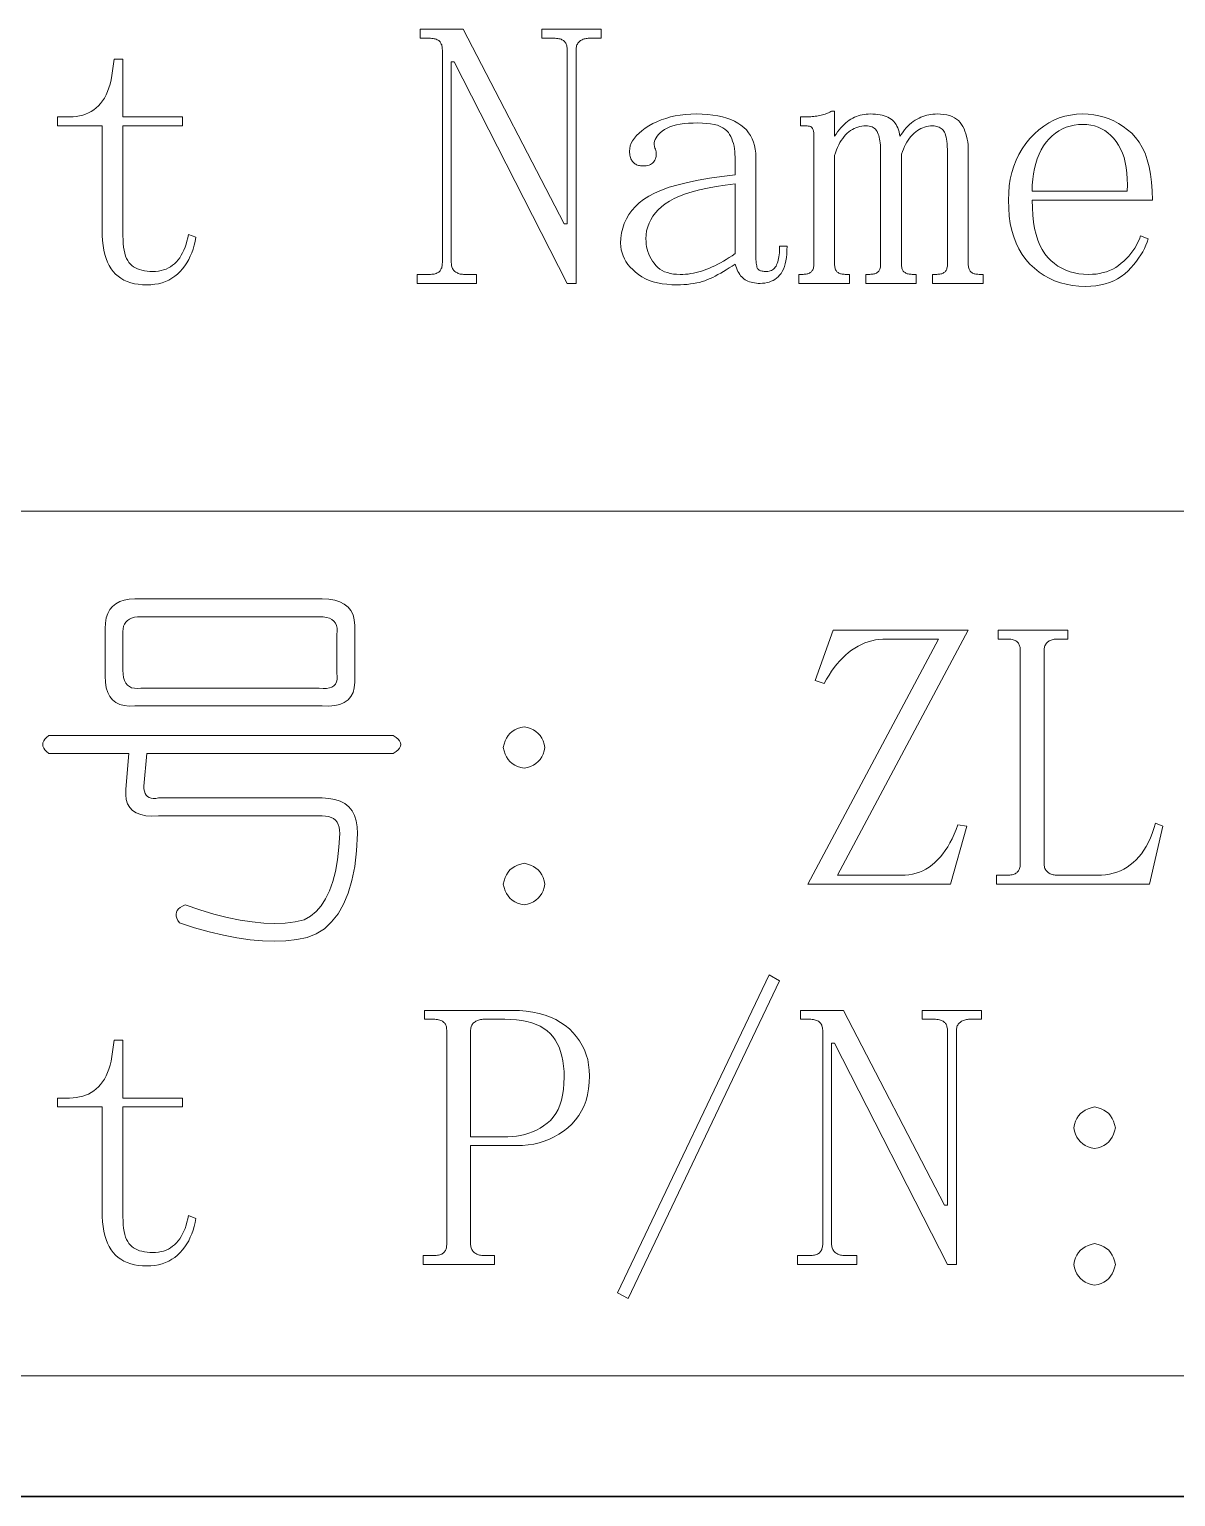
# Model space of a CAD drawing. Extents: x 1 to 297, y 1 to 210.
# Drawn here: x 208.8 to 219.82, y 1.35 to 15.46 of the extents above; entities that cross this region are included whole.
import ezdxf

# ---------------------------------------------------------------- set-up
doc = ezdxf.new("R2010")
doc.units = 0

msp = doc.modelspace()

# ---------------------------------------------------------------- linework, layer by layer
at = {"color": 7, "lineweight": 13}
for p, q in [((196.872, 10.83), (295.987, 10.83)), ((196.872, 2.515), (295.987, 2.515))]:
    msp.add_line(p, q, dxfattribs=at)
at = {"color": 7, "lineweight": 35}
msp.add_line((0.623, 1.354), (296.685, 1.354), dxfattribs=at)
at = {"color": 7, "lineweight": 13}
for points in [[(213.943, 13.592), (213.972, 13.592), (213.972, 15.264), (213.971, 15.275), (213.971, 15.286), (213.969, 15.296), (213.967, 15.305), (213.965, 15.314), (213.961, 15.322), (213.958, 15.33), (213.953, 15.337), (213.949, 15.344), (213.943, 15.35), (213.937, 15.355), (213.93, 15.36), (213.922, 15.364), (213.913, 15.368), (213.904, 15.371), (213.893, 15.374), (213.882, 15.376), (213.87, 15.377), (213.857, 15.378), (213.843, 15.378), (213.729, 15.378), (213.729, 15.464), (214.3, 15.464), (214.3, 15.378), (214.186, 15.378), (214.175, 15.378), (214.164, 15.377), (214.154, 15.376), (214.144, 15.374), (214.134, 15.371), (214.125, 15.368), (214.116, 15.364), (214.108, 15.36), (214.1, 15.355), (214.093, 15.35), (214.086, 15.344), (214.08, 15.337), (214.075, 15.33), (214.07, 15.322), (214.066, 15.314), (214.063, 15.305), (214.061, 15.296), (214.059, 15.286), (214.058, 15.275), (214.057, 15.264), (214.057, 13.021), (213.972, 13.021), (212.886, 15.15), (212.857, 15.15), (212.857, 13.221), (212.858, 13.21), (212.859, 13.199), (212.861, 13.189), (212.863, 13.18), (212.866, 13.171), (212.87, 13.163), (212.875, 13.155), (212.88, 13.148), (212.886, 13.141), (212.893, 13.135), (212.9, 13.13), (212.908, 13.125), (212.916, 13.121), (212.925, 13.117), (212.934, 13.114), (212.944, 13.111), (212.954, 13.109), (212.964, 13.108), (212.975, 13.107), (212.986, 13.107), (213.1, 13.107), (213.1, 13.021), (212.529, 13.021), (212.529, 13.107), (212.643, 13.107), (212.657, 13.107), (212.67, 13.108), (212.682, 13.109), (212.693, 13.111), (212.704, 13.114), (212.713, 13.117), (212.722, 13.121), (212.73, 13.125), (212.737, 13.13), (212.743, 13.135), (212.749, 13.141), (212.753, 13.148), (212.758, 13.155), (212.761, 13.163), (212.765, 13.171), (212.767, 13.18), (212.769, 13.189), (212.771, 13.199), (212.771, 13.21), (212.772, 13.221), (212.772, 15.264), (212.771, 15.275), (212.771, 15.286), (212.769, 15.296), (212.767, 15.305), (212.765, 15.314), (212.761, 15.322), (212.758, 15.33), (212.753, 15.337), (212.749, 15.344), (212.743, 15.35), (212.737, 15.355), (212.73, 15.36), (212.722, 15.364), (212.713, 15.368), (212.704, 15.371), (212.693, 15.374), (212.682, 15.376), (212.67, 15.377), (212.657, 15.378), (212.643, 15.378), (212.557, 15.378), (212.557, 15.464), (212.972, 15.464)], [(209.7, 13.478), (209.701, 13.439), (209.703, 13.403), (209.707, 13.37), (209.712, 13.339), (209.718, 13.31), (209.726, 13.284), (209.735, 13.261), (209.746, 13.24), (209.758, 13.222), (209.772, 13.207), (209.787, 13.193), (209.803, 13.181), (209.821, 13.17), (209.84, 13.161), (209.861, 13.153), (209.883, 13.147), (209.907, 13.142), (209.932, 13.138), (209.958, 13.136), (209.986, 13.135), (210.014, 13.136), (210.041, 13.139), (210.067, 13.144), (210.091, 13.15), (210.115, 13.158), (210.137, 13.169), (210.158, 13.181), (210.178, 13.195), (210.197, 13.21), (210.215, 13.228), (210.231, 13.247), (210.247, 13.268), (210.261, 13.291), (210.274, 13.315), (210.286, 13.341), (210.297, 13.368), (210.307, 13.397), (210.315, 13.427), (210.323, 13.459), (210.329, 13.492), (210.4, 13.464), (210.394, 13.425), (210.385, 13.387), (210.375, 13.35), (210.363, 13.315), (210.348, 13.282), (210.333, 13.25), (210.315, 13.219), (210.295, 13.19), (210.274, 13.162), (210.25, 13.135), (210.225, 13.111), (210.199, 13.089), (210.17, 13.07), (210.141, 13.053), (210.109, 13.039), (210.076, 13.027), (210.042, 13.018), (210.006, 13.012), (209.968, 13.008), (209.929, 13.007), (209.887, 13.008), (209.847, 13.012), (209.81, 13.018), (209.775, 13.027), (209.741, 13.039), (209.71, 13.053), (209.681, 13.07), (209.655, 13.089), (209.63, 13.111), (209.607, 13.135), (209.587, 13.162), (209.569, 13.192), (209.553, 13.225), (209.539, 13.261), (209.527, 13.3), (209.517, 13.341), (209.51, 13.385), (209.505, 13.432), (209.501, 13.482), (209.5, 13.535), (209.5, 14.535), (209.072, 14.535), (209.072, 14.621), (209.186, 14.621), (209.22, 14.622), (209.252, 14.625), (209.283, 14.631), (209.313, 14.638), (209.341, 14.648), (209.369, 14.66), (209.394, 14.673), (209.419, 14.69), (209.442, 14.708), (209.465, 14.728), (209.485, 14.751), (209.504, 14.776), (209.522, 14.803), (209.538, 14.833), (209.552, 14.866), (209.565, 14.9), (209.576, 14.938), (209.586, 14.977), (209.594, 15.019), (209.6, 15.064), (209.615, 15.178), (209.7, 15.178), (209.7, 14.621), (210.272, 14.621), (210.272, 14.535), (209.7, 14.535)], [(216.257, 14.621), (216.272, 14.621), (216.286, 14.622), (216.3, 14.622), (216.315, 14.623), (216.329, 14.625), (216.343, 14.626), (216.357, 14.628), (216.372, 14.63), (216.386, 14.633), (216.4, 14.635), (216.414, 14.638), (216.428, 14.642), (216.441, 14.645), (216.453, 14.649), (216.465, 14.653), (216.476, 14.658), (216.486, 14.662), (216.496, 14.667), (216.506, 14.673), (216.515, 14.678), (216.543, 14.678), (216.543, 14.435), (216.558, 14.457), (216.572, 14.478), (216.587, 14.498), (216.603, 14.516), (216.618, 14.533), (216.634, 14.549), (216.65, 14.564), (216.667, 14.577), (216.683, 14.589), (216.7, 14.6), (216.718, 14.609), (216.735, 14.618), (216.753, 14.625), (216.771, 14.632), (216.79, 14.637), (216.808, 14.642), (216.827, 14.645), (216.847, 14.648), (216.866, 14.649), (216.886, 14.65), (216.911, 14.649), (216.935, 14.648), (216.958, 14.645), (216.98, 14.642), (217, 14.637), (217.02, 14.632), (217.038, 14.625), (217.055, 14.618), (217.071, 14.609), (217.086, 14.6), (217.1, 14.589), (217.112, 14.577), (217.124, 14.564), (217.134, 14.549), (217.143, 14.533), (217.151, 14.516), (217.158, 14.498), (217.164, 14.478), (217.168, 14.457), (217.172, 14.435), (217.186, 14.457), (217.201, 14.478), (217.216, 14.498), (217.232, 14.516), (217.248, 14.533), (217.265, 14.549), (217.282, 14.564), (217.3, 14.577), (217.318, 14.589), (217.336, 14.6), (217.355, 14.609), (217.373, 14.618), (217.392, 14.625), (217.411, 14.632), (217.431, 14.637), (217.45, 14.642), (217.469, 14.645), (217.489, 14.648), (217.509, 14.649), (217.529, 14.65), (217.562, 14.649), (217.593, 14.646), (217.622, 14.641), (217.649, 14.634), (217.673, 14.625), (217.696, 14.614), (217.716, 14.601), (217.735, 14.586), (217.751, 14.569), (217.765, 14.55), (217.777, 14.529), (217.788, 14.507), (217.797, 14.484), (217.806, 14.46), (217.813, 14.435), (217.819, 14.409), (217.823, 14.382), (217.826, 14.353), (217.828, 14.323), (217.829, 14.292), (217.829, 13.207), (217.829, 13.196), (217.83, 13.185), (217.831, 13.176), (217.833, 13.167), (217.836, 13.158), (217.839, 13.151), (217.843, 13.144), (217.847, 13.138), (217.852, 13.133), (217.857, 13.128), (217.863, 13.124), (217.87, 13.12), (217.877, 13.117), (217.885, 13.114), (217.893, 13.112), (217.902, 13.11), (217.911, 13.109), (217.921, 13.108), (217.932, 13.107), (217.943, 13.107), (217.972, 13.107), (217.972, 13.021), (217.486, 13.021), (217.486, 13.107), (217.515, 13.107), (217.526, 13.107), (217.536, 13.108), (217.546, 13.109), (217.556, 13.11), (217.565, 13.112), (217.573, 13.114), (217.581, 13.117), (217.588, 13.12), (217.594, 13.124), (217.6, 13.128), (217.606, 13.133), (217.611, 13.138), (217.615, 13.144), (217.619, 13.151), (217.622, 13.158), (217.624, 13.167), (217.626, 13.176), (217.628, 13.185), (217.629, 13.196), (217.629, 13.207), (217.629, 14.278), (217.628, 14.308), (217.627, 14.337), (217.626, 14.363), (217.623, 14.387), (217.62, 14.408), (217.616, 14.428), (217.611, 14.446), (217.606, 14.461), (217.6, 14.474), (217.593, 14.485), (217.586, 14.495), (217.577, 14.503), (217.568, 14.511), (217.559, 14.517), (217.548, 14.523), (217.537, 14.527), (217.526, 14.531), (217.513, 14.533), (217.5, 14.535), (217.486, 14.535), (217.466, 14.535), (217.447, 14.532), (217.428, 14.529), (217.409, 14.524), (217.391, 14.517), (217.374, 14.51), (217.356, 14.5), (217.34, 14.49), (217.323, 14.477), (217.307, 14.464), (217.292, 14.449), (217.277, 14.433), (217.263, 14.416), (217.25, 14.398), (217.238, 14.378), (217.226, 14.358), (217.215, 14.336), (217.205, 14.313), (217.195, 14.289), (217.186, 14.264), (217.186, 13.207), (217.186, 13.196), (217.187, 13.185), (217.189, 13.176), (217.191, 13.167), (217.193, 13.158), (217.196, 13.151), (217.2, 13.144), (217.204, 13.138), (217.209, 13.133), (217.215, 13.128), (217.221, 13.124), (217.227, 13.12), (217.234, 13.117), (217.242, 13.114), (217.25, 13.112), (217.259, 13.11), (217.269, 13.109), (217.279, 13.108), (217.289, 13.107), (217.3, 13.107), (217.329, 13.107), (217.329, 13.021), (216.843, 13.021), (216.843, 13.107), (216.872, 13.107), (216.883, 13.107), (216.893, 13.108), (216.903, 13.109), (216.913, 13.11), (216.922, 13.112), (216.93, 13.114), (216.938, 13.117), (216.945, 13.12), (216.951, 13.124), (216.957, 13.128), (216.963, 13.133), (216.968, 13.138), (216.972, 13.144), (216.976, 13.151), (216.979, 13.158), (216.981, 13.167), (216.983, 13.176), (216.985, 13.185), (216.986, 13.196), (216.986, 13.207), (216.986, 14.278), (216.986, 14.303), (216.985, 14.327), (216.983, 14.349), (216.981, 14.371), (216.979, 14.391), (216.976, 14.409), (216.972, 14.427), (216.968, 14.443), (216.963, 14.457), (216.957, 14.471), (216.951, 14.483), (216.944, 14.494), (216.935, 14.504), (216.925, 14.512), (216.915, 14.519), (216.903, 14.525), (216.889, 14.529), (216.875, 14.533), (216.86, 14.535), (216.843, 14.535), (216.823, 14.535), (216.804, 14.532), (216.785, 14.529), (216.767, 14.524), (216.748, 14.517), (216.731, 14.51), (216.714, 14.5), (216.697, 14.49), (216.68, 14.477), (216.665, 14.464), (216.649, 14.449), (216.635, 14.432), (216.621, 14.415), (216.607, 14.395), (216.595, 14.375), (216.583, 14.352), (216.572, 14.329), (216.562, 14.304), (216.552, 14.277), (216.543, 14.25), (216.543, 13.207), (216.543, 13.196), (216.544, 13.185), (216.546, 13.176), (216.548, 13.167), (216.55, 13.158), (216.553, 13.151), (216.557, 13.144), (216.561, 13.138), (216.566, 13.133), (216.572, 13.128), (216.578, 13.124), (216.584, 13.12), (216.591, 13.117), (216.599, 13.114), (216.607, 13.112), (216.616, 13.11), (216.626, 13.109), (216.636, 13.108), (216.646, 13.107), (216.657, 13.107), (216.686, 13.107), (216.686, 13.021), (216.2, 13.021), (216.2, 13.107), (216.229, 13.107), (216.24, 13.107), (216.251, 13.108), (216.261, 13.109), (216.27, 13.11), (216.279, 13.112), (216.287, 13.114), (216.295, 13.117), (216.302, 13.12), (216.309, 13.124), (216.315, 13.128), (216.32, 13.133), (216.325, 13.138), (216.329, 13.144), (216.333, 13.151), (216.336, 13.158), (216.339, 13.167), (216.341, 13.176), (216.342, 13.185), (216.343, 13.196), (216.343, 13.207), (216.343, 14.45), (216.343, 14.458), (216.343, 14.466), (216.342, 14.473), (216.341, 14.48), (216.34, 14.487), (216.338, 14.493), (216.336, 14.499), (216.334, 14.504), (216.332, 14.509), (216.329, 14.514), (216.326, 14.518), (216.322, 14.522), (216.318, 14.525), (216.313, 14.528), (216.307, 14.53), (216.301, 14.532), (216.295, 14.533), (216.288, 14.534), (216.28, 14.535), (216.272, 14.535), (216.215, 14.535), (216.215, 14.621)], [(215.029, 13.007), (214.979, 13.008), (214.931, 13.012), (214.885, 13.018), (214.841, 13.026), (214.8, 13.037), (214.761, 13.05), (214.725, 13.066), (214.691, 13.084), (214.659, 13.105), (214.629, 13.128), (214.602, 13.153), (214.577, 13.178), (214.556, 13.204), (214.537, 13.231), (214.522, 13.258), (214.509, 13.287), (214.499, 13.316), (214.492, 13.345), (214.487, 13.376), (214.486, 13.407), (214.488, 13.457), (214.495, 13.506), (214.506, 13.553), (214.521, 13.598), (214.541, 13.641), (214.566, 13.682), (214.594, 13.721), (214.628, 13.759), (214.665, 13.794), (214.707, 13.828), (214.756, 13.86), (214.813, 13.89), (214.879, 13.918), (214.954, 13.945), (215.038, 13.969), (215.13, 13.992), (215.231, 14.013), (215.341, 14.032), (215.459, 14.049), (215.586, 14.064), (215.586, 14.235), (215.585, 14.263), (215.583, 14.29), (215.58, 14.316), (215.576, 14.342), (215.57, 14.366), (215.563, 14.389), (215.554, 14.411), (215.545, 14.432), (215.534, 14.452), (215.522, 14.471), (215.507, 14.489), (215.489, 14.504), (215.468, 14.518), (215.444, 14.53), (215.416, 14.541), (215.385, 14.549), (215.351, 14.555), (215.314, 14.56), (215.273, 14.563), (215.229, 14.564), (215.182, 14.563), (215.137, 14.561), (215.096, 14.557), (215.057, 14.551), (215.022, 14.544), (214.989, 14.536), (214.959, 14.525), (214.932, 14.514), (214.907, 14.5), (214.886, 14.485), (214.867, 14.469), (214.851, 14.454), (214.838, 14.437), (214.827, 14.421), (214.818, 14.405), (214.812, 14.388), (214.809, 14.372), (214.808, 14.355), (214.81, 14.338), (214.815, 14.321), (214.82, 14.31), (214.824, 14.298), (214.827, 14.287), (214.828, 14.275), (214.829, 14.264), (214.828, 14.252), (214.827, 14.241), (214.824, 14.23), (214.82, 14.218), (214.815, 14.207), (214.808, 14.196), (214.801, 14.186), (214.792, 14.178), (214.783, 14.17), (214.772, 14.164), (214.76, 14.159), (214.747, 14.155), (214.732, 14.152), (214.717, 14.15), (214.7, 14.15), (214.689, 14.15), (214.678, 14.151), (214.668, 14.153), (214.658, 14.155), (214.648, 14.158), (214.639, 14.162), (214.631, 14.167), (214.623, 14.172), (214.615, 14.178), (214.607, 14.185), (214.601, 14.193), (214.595, 14.201), (214.589, 14.21), (214.585, 14.22), (214.581, 14.23), (214.577, 14.241), (214.575, 14.253), (214.573, 14.265), (214.572, 14.278), (214.572, 14.292), (214.574, 14.318), (214.579, 14.343), (214.588, 14.368), (214.601, 14.393), (214.618, 14.417), (214.639, 14.442), (214.663, 14.465), (214.691, 14.489), (214.722, 14.512), (214.757, 14.535), (214.795, 14.557), (214.835, 14.576), (214.877, 14.594), (214.92, 14.608), (214.965, 14.621), (215.011, 14.631), (215.059, 14.639), (215.109, 14.645), (215.161, 14.648), (215.215, 14.65), (215.27, 14.648), (215.323, 14.645), (215.373, 14.64), (215.42, 14.632), (215.465, 14.623), (215.506, 14.611), (215.545, 14.597), (215.58, 14.581), (215.613, 14.563), (215.643, 14.542), (215.67, 14.52), (215.695, 14.496), (215.716, 14.47), (215.735, 14.442), (215.75, 14.412), (215.763, 14.38), (215.773, 14.347), (215.78, 14.312), (215.785, 14.274), (215.786, 14.235), (215.786, 13.292), (215.786, 13.27), (215.787, 13.25), (215.788, 13.232), (215.789, 13.216), (215.791, 13.201), (215.794, 13.189), (215.796, 13.178), (215.8, 13.169), (215.803, 13.162), (215.807, 13.157), (215.812, 13.153), (215.817, 13.149), (215.823, 13.146), (215.83, 13.143), (215.838, 13.141), (215.846, 13.139), (215.855, 13.137), (215.865, 13.136), (215.875, 13.135), (215.886, 13.135), (215.9, 13.136), (215.913, 13.138), (215.925, 13.141), (215.936, 13.146), (215.947, 13.151), (215.956, 13.158), (215.965, 13.167), (215.973, 13.176), (215.98, 13.187), (215.986, 13.2), (215.991, 13.213), (215.996, 13.227), (216.001, 13.243), (216.004, 13.259), (216.007, 13.276), (216.01, 13.295), (216.012, 13.314), (216.013, 13.334), (216.014, 13.356), (216.015, 13.378), (216.086, 13.378), (216.085, 13.339), (216.083, 13.303), (216.08, 13.269), (216.075, 13.238), (216.068, 13.208), (216.06, 13.182), (216.051, 13.158), (216.04, 13.136), (216.028, 13.116), (216.015, 13.1), (216, 13.085), (215.984, 13.071), (215.968, 13.059), (215.951, 13.049), (215.932, 13.041), (215.913, 13.034), (215.894, 13.028), (215.873, 13.024), (215.851, 13.022), (215.829, 13.021), (215.809, 13.021), (215.791, 13.023), (215.773, 13.025), (215.756, 13.028), (215.74, 13.032), (215.724, 13.036), (215.71, 13.042), (215.696, 13.048), (215.684, 13.056), (215.672, 13.064), (215.661, 13.073), (215.65, 13.083), (215.64, 13.095), (215.631, 13.107), (215.622, 13.121), (215.613, 13.136), (215.606, 13.152), (215.599, 13.169), (215.592, 13.187), (215.586, 13.207), (215.558, 13.187), (215.53, 13.169), (215.502, 13.151), (215.475, 13.135), (215.448, 13.119), (215.422, 13.105), (215.396, 13.091), (215.371, 13.079), (215.346, 13.067), (215.322, 13.057), (215.297, 13.047), (215.271, 13.039), (215.244, 13.031), (215.217, 13.025), (215.188, 13.019), (215.158, 13.015), (215.127, 13.011), (215.095, 13.009), (215.063, 13.007)], [(218.443, 13.821), (218.445, 13.746), (218.449, 13.676), (218.457, 13.609), (218.467, 13.548), (218.481, 13.491), (218.497, 13.438), (218.517, 13.389), (218.539, 13.346), (218.565, 13.306), (218.593, 13.271), (218.624, 13.24), (218.657, 13.212), (218.691, 13.187), (218.728, 13.166), (218.766, 13.148), (218.807, 13.133), (218.849, 13.121), (218.893, 13.113), (218.938, 13.108), (218.986, 13.107), (219.023, 13.108), (219.058, 13.111), (219.092, 13.116), (219.125, 13.124), (219.157, 13.133), (219.188, 13.145), (219.218, 13.159), (219.247, 13.175), (219.274, 13.193), (219.3, 13.214), (219.325, 13.236), (219.349, 13.259), (219.371, 13.283), (219.392, 13.308), (219.411, 13.333), (219.429, 13.36), (219.445, 13.388), (219.46, 13.417), (219.474, 13.447), (219.486, 13.478), (219.557, 13.45), (219.548, 13.418), (219.536, 13.387), (219.522, 13.356), (219.506, 13.325), (219.488, 13.294), (219.467, 13.264), (219.445, 13.233), (219.42, 13.203), (219.393, 13.172), (219.365, 13.142), (219.333, 13.114), (219.3, 13.088), (219.265, 13.066), (219.227, 13.046), (219.188, 13.03), (219.146, 13.016), (219.102, 13.006), (219.056, 12.998), (219.008, 12.994), (218.957, 12.992), (218.893, 12.995), (218.831, 13.001), (218.771, 13.012), (218.714, 13.027), (218.659, 13.046), (218.607, 13.07), (218.557, 13.097), (218.509, 13.13), (218.464, 13.166), (218.422, 13.207), (218.382, 13.251), (218.347, 13.3), (218.316, 13.352), (218.289, 13.408), (218.266, 13.467), (218.248, 13.531), (218.233, 13.598), (218.223, 13.668), (218.217, 13.743), (218.215, 13.821), (218.217, 13.891), (218.223, 13.959), (218.233, 14.024), (218.248, 14.087), (218.266, 14.148), (218.289, 14.206), (218.316, 14.261), (218.347, 14.315), (218.382, 14.365), (218.422, 14.414), (218.464, 14.459), (218.508, 14.499), (218.554, 14.534), (218.602, 14.565), (218.652, 14.591), (218.704, 14.612), (218.757, 14.628), (218.813, 14.64), (218.87, 14.647), (218.929, 14.65), (218.982, 14.648), (219.035, 14.642), (219.085, 14.633), (219.135, 14.62), (219.182, 14.603), (219.229, 14.583), (219.274, 14.559), (219.317, 14.531), (219.36, 14.499), (219.4, 14.464), (219.438, 14.424), (219.472, 14.379), (219.502, 14.328), (219.528, 14.272), (219.55, 14.21), (219.568, 14.143), (219.582, 14.071), (219.592, 13.993), (219.598, 13.91), (219.6, 13.821)], [(219.357, 13.907), (219.359, 13.968), (219.358, 14.026), (219.354, 14.082), (219.347, 14.134), (219.338, 14.183), (219.326, 14.23), (219.311, 14.273), (219.293, 14.314), (219.273, 14.351), (219.25, 14.385), (219.225, 14.416), (219.199, 14.444), (219.17, 14.469), (219.141, 14.49), (219.109, 14.508), (219.076, 14.523), (219.042, 14.535), (219.006, 14.543), (218.968, 14.548), (218.929, 14.55), (218.887, 14.548), (218.846, 14.543), (218.807, 14.534), (218.77, 14.522), (218.734, 14.507), (218.7, 14.488), (218.667, 14.466), (218.636, 14.44), (218.607, 14.411), (218.579, 14.378), (218.553, 14.343), (218.53, 14.304), (218.51, 14.264), (218.492, 14.22), (218.477, 14.175), (218.465, 14.126), (218.455, 14.075), (218.449, 14.022), (218.444, 13.965), (218.443, 13.907)], [(214.729, 13.45), (214.73, 13.424), (214.732, 13.399), (214.736, 13.374), (214.741, 13.35), (214.748, 13.326), (214.757, 13.303), (214.767, 13.28), (214.779, 13.258), (214.792, 13.235), (214.807, 13.214), (214.824, 13.193), (214.843, 13.175), (214.863, 13.159), (214.885, 13.145), (214.909, 13.133), (214.935, 13.124), (214.963, 13.116), (214.993, 13.111), (215.024, 13.108), (215.057, 13.107), (215.083, 13.107), (215.109, 13.109), (215.135, 13.111), (215.16, 13.115), (215.186, 13.119), (215.212, 13.125), (215.237, 13.131), (215.263, 13.139), (215.289, 13.147), (215.315, 13.157), (215.34, 13.167), (215.367, 13.179), (215.393, 13.191), (215.42, 13.205), (215.447, 13.219), (215.474, 13.235), (215.502, 13.251), (215.529, 13.269), (215.558, 13.287), (215.586, 13.307), (215.586, 13.978), (215.492, 13.966), (215.404, 13.952), (215.322, 13.937), (215.245, 13.92), (215.175, 13.901), (215.111, 13.881), (215.053, 13.86), (215.001, 13.836), (214.955, 13.812), (214.915, 13.785), (214.879, 13.757), (214.848, 13.728), (214.82, 13.698), (214.796, 13.666), (214.775, 13.633), (214.759, 13.599), (214.746, 13.564), (214.736, 13.527), (214.731, 13.489)], [(209.815, 9.987), (211.615, 9.987), (211.679, 9.984), (211.737, 9.974), (211.787, 9.959), (211.829, 9.937), (211.865, 9.908), (211.892, 9.874), (211.913, 9.833), (211.925, 9.786), (211.931, 9.732), (211.929, 9.673), (211.929, 9.244), (211.931, 9.185), (211.925, 9.132), (211.913, 9.086), (211.892, 9.047), (211.865, 9.015), (211.829, 8.99), (211.787, 8.972), (211.737, 8.961), (211.679, 8.956), (211.615, 8.958), (209.815, 8.958), (209.76, 8.956), (209.712, 8.961), (209.669, 8.972), (209.632, 8.99), (209.6, 9.015), (209.575, 9.047), (209.555, 9.086), (209.54, 9.132), (209.532, 9.185), (209.529, 9.244), (209.529, 9.701), (209.532, 9.755), (209.54, 9.804), (209.555, 9.847), (209.575, 9.884), (209.6, 9.915), (209.632, 9.941), (209.669, 9.961), (209.712, 9.975), (209.76, 9.984)], [(211.757, 9.644), (211.761, 9.677), (211.76, 9.706), (211.754, 9.731), (211.744, 9.754), (211.729, 9.773), (211.709, 9.788), (211.685, 9.8), (211.657, 9.809), (211.624, 9.814), (211.586, 9.815), (209.872, 9.815), (209.839, 9.814), (209.81, 9.81), (209.784, 9.803), (209.762, 9.793), (209.743, 9.78), (209.728, 9.764), (209.716, 9.745), (209.707, 9.724), (209.702, 9.7), (209.7, 9.673), (209.7, 9.301), (209.702, 9.263), (209.707, 9.23), (209.716, 9.202), (209.728, 9.178), (209.743, 9.158), (209.762, 9.143), (209.784, 9.133), (209.81, 9.127), (209.839, 9.126), (209.872, 9.13), (211.586, 9.13), (211.624, 9.126), (211.657, 9.126), (211.685, 9.131), (211.709, 9.139), (211.729, 9.151), (211.744, 9.167), (211.754, 9.188), (211.76, 9.212), (211.761, 9.24), (211.757, 9.273)], [(217.186, 7.33), (217.223, 7.331), (217.258, 7.335), (217.293, 7.341), (217.327, 7.349), (217.359, 7.36), (217.391, 7.373), (217.421, 7.389), (217.451, 7.407), (217.48, 7.428), (217.507, 7.451), (217.534, 7.477), (217.56, 7.505), (217.584, 7.535), (217.608, 7.568), (217.631, 7.603), (217.652, 7.641), (217.673, 7.681), (217.693, 7.723), (217.711, 7.768), (217.729, 7.815), (217.815, 7.801), (217.657, 7.244), (216.286, 7.244), (217.543, 9.601), (217.043, 9.601), (217.006, 9.6), (216.97, 9.597), (216.935, 9.592), (216.9, 9.584), (216.866, 9.574), (216.833, 9.563), (216.801, 9.549), (216.769, 9.533), (216.738, 9.514), (216.707, 9.494), (216.678, 9.472), (216.649, 9.447), (216.621, 9.42), (216.593, 9.391), (216.566, 9.36), (216.54, 9.327), (216.515, 9.292), (216.49, 9.254), (216.466, 9.214), (216.443, 9.173), (216.357, 9.201), (216.529, 9.687), (217.829, 9.687), (216.572, 7.33)], [(218.557, 7.444), (218.558, 7.433), (218.559, 7.422), (218.561, 7.412), (218.563, 7.403), (218.566, 7.394), (218.57, 7.386), (218.575, 7.378), (218.58, 7.371), (218.586, 7.364), (218.593, 7.358), (218.6, 7.353), (218.608, 7.348), (218.616, 7.344), (218.625, 7.34), (218.634, 7.337), (218.644, 7.334), (218.654, 7.332), (218.664, 7.331), (218.675, 7.33), (218.686, 7.33), (219.072, 7.33), (219.111, 7.331), (219.149, 7.335), (219.187, 7.341), (219.223, 7.349), (219.257, 7.36), (219.291, 7.373), (219.324, 7.389), (219.355, 7.407), (219.385, 7.428), (219.415, 7.451), (219.442, 7.477), (219.469, 7.505), (219.494, 7.536), (219.517, 7.57), (219.54, 7.607), (219.56, 7.646), (219.58, 7.688), (219.597, 7.732), (219.614, 7.78), (219.629, 7.83), (219.7, 7.801), (219.572, 7.244), (218.1, 7.244), (218.1, 7.33), (218.2, 7.33), (218.214, 7.33), (218.227, 7.331), (218.239, 7.332), (218.251, 7.334), (218.261, 7.337), (218.271, 7.34), (218.279, 7.344), (218.287, 7.348), (218.294, 7.353), (218.3, 7.358), (218.306, 7.364), (218.311, 7.371), (218.315, 7.378), (218.319, 7.386), (218.322, 7.394), (218.324, 7.403), (218.326, 7.412), (218.328, 7.422), (218.329, 7.433), (218.329, 7.444), (218.329, 9.487), (218.329, 9.498), (218.328, 9.509), (218.326, 9.519), (218.324, 9.528), (218.322, 9.537), (218.319, 9.545), (218.315, 9.553), (218.311, 9.56), (218.306, 9.567), (218.3, 9.573), (218.294, 9.578), (218.287, 9.583), (218.279, 9.587), (218.271, 9.591), (218.261, 9.594), (218.251, 9.597), (218.239, 9.599), (218.227, 9.6), (218.214, 9.601), (218.2, 9.601), (218.115, 9.601), (218.115, 9.687), (218.786, 9.687), (218.786, 9.601), (218.686, 9.601), (218.675, 9.601), (218.664, 9.6), (218.654, 9.599), (218.644, 9.597), (218.634, 9.594), (218.625, 9.591), (218.616, 9.587), (218.608, 9.583), (218.6, 9.578), (218.593, 9.573), (218.586, 9.567), (218.58, 9.56), (218.575, 9.553), (218.57, 9.545), (218.566, 9.537), (218.563, 9.528), (218.561, 9.519), (218.559, 9.509), (218.558, 9.498), (218.557, 9.487)], [(213.557, 8.758), (213.59, 8.751), (213.62, 8.741), (213.647, 8.728), (213.672, 8.713), (213.693, 8.694), (213.712, 8.673), (213.727, 8.648), (213.74, 8.621), (213.75, 8.591), (213.757, 8.558), (213.75, 8.525), (213.74, 8.495), (213.727, 8.468), (213.712, 8.444), (213.693, 8.423), (213.672, 8.404), (213.647, 8.388), (213.62, 8.375), (213.59, 8.365), (213.557, 8.358), (213.525, 8.365), (213.495, 8.375), (213.467, 8.388), (213.443, 8.404), (213.422, 8.423), (213.403, 8.444), (213.387, 8.468), (213.375, 8.495), (213.365, 8.525), (213.357, 8.558), (213.365, 8.591), (213.375, 8.621), (213.387, 8.648), (213.403, 8.673), (213.422, 8.694), (213.443, 8.713), (213.467, 8.728), (213.495, 8.741), (213.525, 8.751)], [(208.986, 8.673), (212.3, 8.673), (212.326, 8.655), (212.346, 8.638), (212.36, 8.621), (212.369, 8.604), (212.372, 8.587), (212.369, 8.57), (212.36, 8.553), (212.346, 8.535), (212.326, 8.518), (212.3, 8.501), (209.929, 8.501), (209.9, 8.187), (209.902, 8.16), (209.906, 8.137), (209.913, 8.117), (209.923, 8.1), (209.936, 8.087), (209.952, 8.077), (209.97, 8.071), (209.992, 8.068), (210.016, 8.069), (210.043, 8.073), (211.615, 8.073), (211.68, 8.069), (211.738, 8.059), (211.789, 8.042), (211.834, 8.018), (211.872, 7.987), (211.903, 7.949), (211.927, 7.905), (211.944, 7.853), (211.954, 7.795), (211.957, 7.73), (211.947, 7.565), (211.929, 7.415), (211.902, 7.28), (211.866, 7.158), (211.822, 7.051), (211.769, 6.958), (211.707, 6.88), (211.637, 6.815), (211.559, 6.765), (211.472, 6.73), (211.372, 6.711), (211.267, 6.699), (211.157, 6.695), (211.042, 6.698), (210.922, 6.708), (210.796, 6.726), (210.666, 6.752), (210.53, 6.785), (210.389, 6.825), (210.243, 6.873), (210.228, 6.895), (210.218, 6.916), (210.212, 6.936), (210.211, 6.955), (210.215, 6.973), (210.223, 6.989), (210.235, 7.005), (210.252, 7.019), (210.274, 7.032), (210.3, 7.044), (210.44, 6.996), (210.575, 6.956), (210.703, 6.923), (210.826, 6.898), (210.943, 6.88), (211.055, 6.869), (211.16, 6.866), (211.26, 6.87), (211.355, 6.882), (211.443, 6.901), (211.503, 6.935), (211.557, 6.98), (211.606, 7.036), (211.649, 7.102), (211.686, 7.18), (211.717, 7.268), (211.743, 7.367), (211.763, 7.477), (211.777, 7.598), (211.786, 7.73), (211.784, 7.762), (211.779, 7.791), (211.771, 7.817), (211.759, 7.839), (211.743, 7.858), (211.724, 7.874), (211.702, 7.886), (211.676, 7.894), (211.647, 7.899), (211.615, 7.901), (210.043, 7.901), (209.978, 7.899), (209.921, 7.902), (209.871, 7.912), (209.828, 7.929), (209.793, 7.951), (209.765, 7.98), (209.745, 8.015), (209.732, 8.057), (209.727, 8.104), (209.729, 8.158), (209.757, 8.501), (208.986, 8.501), (208.965, 8.518), (208.949, 8.535), (208.938, 8.553), (208.931, 8.57), (208.929, 8.587), (208.931, 8.604), (208.938, 8.621), (208.949, 8.638), (208.965, 8.655)], [(213.557, 7.444), (213.59, 7.437), (213.62, 7.427), (213.647, 7.414), (213.672, 7.398), (213.693, 7.38), (213.712, 7.358), (213.727, 7.334), (213.74, 7.307), (213.75, 7.277), (213.757, 7.244), (213.75, 7.211), (213.74, 7.181), (213.727, 7.154), (213.712, 7.13), (213.693, 7.108), (213.672, 7.09), (213.647, 7.074), (213.62, 7.061), (213.59, 7.051), (213.557, 7.044), (213.525, 7.051), (213.495, 7.061), (213.467, 7.074), (213.443, 7.09), (213.422, 7.108), (213.403, 7.13), (213.387, 7.154), (213.375, 7.181), (213.365, 7.211), (213.357, 7.244), (213.365, 7.277), (213.375, 7.307), (213.387, 7.334), (213.403, 7.358), (213.422, 7.38), (213.443, 7.398), (213.467, 7.414), (213.495, 7.427), (213.525, 7.437)], [(214.557, 3.258), (214.457, 3.315), (215.915, 6.373), (216.015, 6.315)], [(213.043, 4.73), (213.043, 3.787), (213.043, 3.776), (213.045, 3.765), (213.046, 3.755), (213.049, 3.746), (213.052, 3.737), (213.056, 3.729), (213.061, 3.721), (213.066, 3.714), (213.072, 3.707), (213.079, 3.701), (213.086, 3.696), (213.094, 3.691), (213.102, 3.687), (213.111, 3.683), (213.12, 3.68), (213.129, 3.677), (213.139, 3.675), (213.15, 3.674), (213.16, 3.673), (213.172, 3.673), (213.272, 3.673), (213.272, 3.587), (212.586, 3.587), (212.586, 3.673), (212.686, 3.673), (212.7, 3.673), (212.713, 3.674), (212.725, 3.675), (212.736, 3.677), (212.747, 3.68), (212.756, 3.683), (212.765, 3.687), (212.773, 3.691), (212.78, 3.696), (212.786, 3.701), (212.791, 3.707), (212.796, 3.714), (212.801, 3.721), (212.804, 3.729), (212.807, 3.737), (212.81, 3.746), (212.812, 3.755), (212.813, 3.765), (212.814, 3.776), (212.815, 3.787), (212.815, 5.83), (212.814, 5.841), (212.813, 5.851), (212.812, 5.861), (212.81, 5.871), (212.807, 5.88), (212.804, 5.888), (212.801, 5.896), (212.796, 5.903), (212.791, 5.909), (212.786, 5.915), (212.78, 5.921), (212.773, 5.926), (212.765, 5.93), (212.756, 5.934), (212.747, 5.937), (212.736, 5.939), (212.725, 5.941), (212.713, 5.943), (212.7, 5.944), (212.686, 5.944), (212.6, 5.944), (212.6, 6.03), (213.443, 6.03), (213.513, 6.028), (213.579, 6.023), (213.643, 6.014), (213.703, 6.001), (213.759, 5.985), (213.813, 5.965), (213.863, 5.942), (213.909, 5.915), (213.953, 5.885), (213.993, 5.851), (214.03, 5.815), (214.063, 5.776), (214.091, 5.736), (214.117, 5.693), (214.138, 5.649), (214.155, 5.603), (214.169, 5.556), (214.178, 5.506), (214.184, 5.455), (214.186, 5.401), (214.184, 5.337), (214.178, 5.276), (214.167, 5.218), (214.153, 5.163), (214.134, 5.112), (214.111, 5.063), (214.084, 5.018), (214.053, 4.976), (214.018, 4.937), (213.979, 4.901), (213.937, 4.869), (213.893, 4.839), (213.847, 4.814), (213.801, 4.791), (213.752, 4.773), (213.702, 4.757), (213.65, 4.745), (213.597, 4.737), (213.542, 4.731), (213.486, 4.73)], [(213.4, 4.815), (213.443, 4.817), (213.484, 4.821), (213.524, 4.827), (213.564, 4.836), (213.602, 4.848), (213.639, 4.862), (213.676, 4.878), (213.711, 4.898), (213.745, 4.92), (213.779, 4.944), (213.81, 4.972), (213.838, 5.003), (213.863, 5.038), (213.884, 5.077), (213.902, 5.119), (213.917, 5.165), (213.928, 5.215), (213.937, 5.269), (213.941, 5.326), (213.943, 5.387), (213.942, 5.443), (213.938, 5.495), (213.931, 5.545), (213.921, 5.591), (213.909, 5.635), (213.894, 5.676), (213.877, 5.713), (213.856, 5.748), (213.833, 5.78), (213.807, 5.808), (213.779, 5.834), (213.747, 5.857), (213.711, 5.878), (213.673, 5.895), (213.631, 5.91), (213.585, 5.922), (213.537, 5.932), (213.485, 5.939), (213.43, 5.943), (213.372, 5.944), (213.172, 5.944), (213.16, 5.944), (213.15, 5.943), (213.139, 5.941), (213.129, 5.939), (213.12, 5.937), (213.111, 5.934), (213.102, 5.93), (213.094, 5.926), (213.086, 5.921), (213.079, 5.915), (213.072, 5.909), (213.066, 5.903), (213.061, 5.896), (213.056, 5.888), (213.052, 5.88), (213.049, 5.871), (213.046, 5.861), (213.045, 5.851), (213.043, 5.841), (213.043, 5.83), (213.043, 4.815)], [(217.6, 4.158), (217.629, 4.158), (217.629, 5.83), (217.629, 5.841), (217.628, 5.851), (217.626, 5.861), (217.624, 5.871), (217.622, 5.88), (217.619, 5.888), (217.615, 5.896), (217.611, 5.903), (217.606, 5.909), (217.6, 5.915), (217.594, 5.921), (217.587, 5.926), (217.579, 5.93), (217.571, 5.934), (217.561, 5.937), (217.551, 5.939), (217.539, 5.941), (217.527, 5.943), (217.514, 5.944), (217.5, 5.944), (217.386, 5.944), (217.386, 6.03), (217.957, 6.03), (217.957, 5.944), (217.843, 5.944), (217.832, 5.944), (217.821, 5.943), (217.811, 5.941), (217.801, 5.939), (217.791, 5.937), (217.782, 5.934), (217.774, 5.93), (217.765, 5.926), (217.758, 5.921), (217.75, 5.915), (217.743, 5.909), (217.737, 5.903), (217.732, 5.896), (217.727, 5.888), (217.723, 5.88), (217.72, 5.871), (217.718, 5.861), (217.716, 5.851), (217.715, 5.841), (217.715, 5.83), (217.715, 3.587), (217.629, 3.587), (216.543, 5.715), (216.515, 5.715), (216.515, 3.787), (216.515, 3.776), (216.516, 3.765), (216.518, 3.755), (216.52, 3.746), (216.523, 3.737), (216.527, 3.729), (216.532, 3.721), (216.537, 3.714), (216.543, 3.707), (216.55, 3.701), (216.558, 3.696), (216.565, 3.691), (216.574, 3.687), (216.582, 3.683), (216.591, 3.68), (216.601, 3.677), (216.611, 3.675), (216.621, 3.674), (216.632, 3.673), (216.643, 3.673), (216.757, 3.673), (216.757, 3.587), (216.186, 3.587), (216.186, 3.673), (216.3, 3.673), (216.314, 3.673), (216.327, 3.674), (216.339, 3.675), (216.351, 3.677), (216.361, 3.68), (216.371, 3.683), (216.379, 3.687), (216.387, 3.691), (216.394, 3.696), (216.4, 3.701), (216.406, 3.707), (216.411, 3.714), (216.415, 3.721), (216.419, 3.729), (216.422, 3.737), (216.424, 3.746), (216.426, 3.755), (216.428, 3.765), (216.429, 3.776), (216.429, 3.787), (216.429, 5.83), (216.429, 5.841), (216.428, 5.851), (216.426, 5.861), (216.424, 5.871), (216.422, 5.88), (216.419, 5.888), (216.415, 5.896), (216.411, 5.903), (216.406, 5.909), (216.4, 5.915), (216.394, 5.921), (216.387, 5.926), (216.379, 5.93), (216.371, 5.934), (216.361, 5.937), (216.351, 5.939), (216.339, 5.941), (216.327, 5.943), (216.314, 5.944), (216.3, 5.944), (216.215, 5.944), (216.215, 6.03), (216.629, 6.03)], [(209.7, 4.044), (209.701, 4.005), (209.703, 3.969), (209.707, 3.936), (209.712, 3.905), (209.718, 3.876), (209.726, 3.85), (209.735, 3.827), (209.746, 3.806), (209.758, 3.788), (209.772, 3.773), (209.787, 3.759), (209.803, 3.747), (209.821, 3.736), (209.84, 3.727), (209.861, 3.719), (209.883, 3.713), (209.907, 3.708), (209.932, 3.704), (209.958, 3.702), (209.986, 3.701), (210.014, 3.702), (210.041, 3.705), (210.067, 3.71), (210.091, 3.716), (210.115, 3.724), (210.137, 3.735), (210.158, 3.747), (210.178, 3.761), (210.197, 3.776), (210.215, 3.794), (210.231, 3.813), (210.247, 3.834), (210.261, 3.857), (210.274, 3.881), (210.286, 3.907), (210.297, 3.934), (210.307, 3.963), (210.315, 3.993), (210.323, 4.025), (210.329, 4.058), (210.4, 4.03), (210.394, 3.99), (210.385, 3.953), (210.375, 3.916), (210.363, 3.881), (210.348, 3.848), (210.333, 3.815), (210.315, 3.785), (210.295, 3.755), (210.274, 3.728), (210.25, 3.701), (210.225, 3.677), (210.199, 3.655), (210.17, 3.636), (210.141, 3.619), (210.109, 3.605), (210.076, 3.593), (210.042, 3.584), (210.006, 3.578), (209.968, 3.574), (209.929, 3.573), (209.887, 3.574), (209.847, 3.578), (209.81, 3.584), (209.775, 3.593), (209.741, 3.605), (209.71, 3.619), (209.681, 3.636), (209.655, 3.655), (209.63, 3.677), (209.607, 3.701), (209.587, 3.728), (209.569, 3.758), (209.553, 3.791), (209.539, 3.827), (209.527, 3.865), (209.517, 3.907), (209.51, 3.951), (209.505, 3.998), (209.501, 4.048), (209.5, 4.101), (209.5, 5.101), (209.072, 5.101), (209.072, 5.187), (209.186, 5.187), (209.22, 5.188), (209.252, 5.191), (209.283, 5.197), (209.313, 5.204), (209.341, 5.214), (209.369, 5.225), (209.394, 5.239), (209.419, 5.255), (209.442, 5.274), (209.465, 5.294), (209.485, 5.317), (209.504, 5.342), (209.522, 5.369), (209.538, 5.399), (209.552, 5.432), (209.565, 5.466), (209.576, 5.504), (209.586, 5.543), (209.594, 5.585), (209.6, 5.63), (209.615, 5.744), (209.7, 5.744), (209.7, 5.187), (210.272, 5.187), (210.272, 5.101), (209.7, 5.101)], [(219.043, 5.101), (219.076, 5.094), (219.106, 5.084), (219.133, 5.071), (219.157, 5.055), (219.179, 5.037), (219.197, 5.015), (219.213, 4.991), (219.226, 4.964), (219.236, 4.934), (219.243, 4.901), (219.236, 4.868), (219.226, 4.838), (219.213, 4.811), (219.197, 4.787), (219.179, 4.765), (219.157, 4.747), (219.133, 4.731), (219.106, 4.718), (219.076, 4.708), (219.043, 4.701), (219.01, 4.708), (218.98, 4.718), (218.953, 4.731), (218.929, 4.747), (218.907, 4.765), (218.889, 4.787), (218.873, 4.811), (218.86, 4.838), (218.85, 4.868), (218.843, 4.901), (218.85, 4.934), (218.86, 4.964), (218.873, 4.991), (218.889, 5.015), (218.907, 5.037), (218.929, 5.055), (218.953, 5.071), (218.98, 5.084), (219.01, 5.094)], [(219.043, 3.787), (219.076, 3.78), (219.106, 3.77), (219.133, 3.757), (219.157, 3.741), (219.179, 3.723), (219.197, 3.701), (219.213, 3.677), (219.226, 3.65), (219.236, 3.62), (219.243, 3.587), (219.236, 3.554), (219.226, 3.524), (219.213, 3.497), (219.197, 3.473), (219.179, 3.451), (219.157, 3.433), (219.133, 3.417), (219.106, 3.404), (219.076, 3.394), (219.043, 3.387), (219.01, 3.394), (218.98, 3.404), (218.953, 3.417), (218.929, 3.433), (218.907, 3.451), (218.889, 3.473), (218.873, 3.497), (218.86, 3.524), (218.85, 3.554), (218.843, 3.587), (218.85, 3.62), (218.86, 3.65), (218.873, 3.677), (218.889, 3.701), (218.907, 3.723), (218.929, 3.741), (218.953, 3.757), (218.98, 3.77), (219.01, 3.78)]]:
    msp.add_lwpolyline(points, close=True, dxfattribs=at)

doc.saveas('drawing.dxf')
